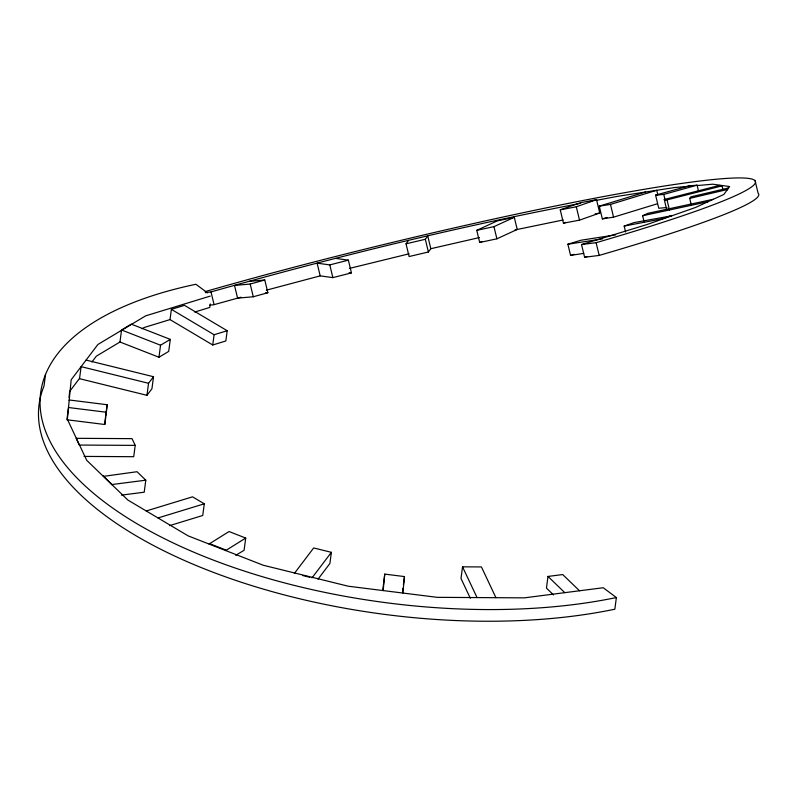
<?xml version="1.0" encoding="UTF-8"?>
<svg xmlns="http://www.w3.org/2000/svg" width="798" height="798" viewBox="0 0 798 798"><rect width="100%" height="100%" fill="white"/><g stroke="black" fill="none" stroke-linecap="round" stroke-linejoin="round"><path stroke-width="1.2" d="M69.047 397.544L69.526 392.646M104.787 424.496L106.393 412.257L68.518 407.519L66.902 419.768L104.787 424.496L105.516 416.965M106.393 412.257L107.122 404.726L69.246 399.988L69.167 400.566M382.751 590.49L384.746 574.111L404.466 576.575L402.88 593.044M383.15 590.58L384.746 574.111M402.591 591.777L402.93 588.246M45.536 374.392L44 386.062A368.676 163.041 7.5 0 0 208.118 570.331A368.676 163.041 7.5 0 0 614.839 609.213L616.375 597.542L603.228 587.737L524.236 597.862L437.274 597.343L348.277 586.221L263.29 565.253L188.129 535.867L127.899 500.067L86.703 460.296L67.361 419.259L71.182 379.758L97.905 344.477L121.505 330.332M105.675 415.738L107.122 404.726M119.969 342.003L121.555 329.983L131.301 324.138L170.293 339.379L168.707 351.399L158.962 357.245L119.969 342.003L96.368 356.147L91.93 362.003M103.361 476.376L137.027 471.718L145.795 480.187L144.209 492.206L121.396 495.129M112.129 484.845L103.411 476.027M135.211 445.384L79.301 445.055L76.129 438.321L132.039 438.651L135.211 445.384L133.715 456.705L84.029 456.406M148.548 383.289L81.107 366.651L79.521 378.681L146.962 395.319L148.548 383.289L153.525 376.726L86.084 360.088M153.525 376.726L151.939 388.746L146.962 395.319M158.962 357.245L160.548 345.225L170.293 339.379M170.014 319.599L171.371 309.345L184.458 305.335L227.191 330.731L225.834 340.985L212.737 344.985L170.014 319.599L144.179 327.499L142.114 328.736M210.273 303.928L209.814 307.43L194.722 312.038M212.737 344.985L214.093 334.731L227.191 330.731M146.263 510.969L192.537 496.825L204.288 503.807L202.742 515.488L169.525 525.653M209.046 544.046L229.046 531.538L245.714 538.052L244.098 550.291L235.709 555.318M225.714 550.56L245.714 538.052M294.352 573.453L313.664 547.957L331.379 552.326L329.903 563.478L318.023 579.168M403.399 584.744L404.466 576.575M495.927 597.692L481.433 566.939L462.541 566.829L461.005 578.5L470.321 598.271M579.508 590.779L562.7 574.55L547.997 576.435L546.45 588.106L553.533 594.939M479.438 237.565L430.82 248.707L428.396 251.998L409.105 256.537L406.032 243.819L408.456 240.517M406.032 243.819L425.324 239.28L427.748 235.979L430.82 248.707M691.317 205.056L689.711 198.383L690.819 196.867L727.856 188.158L728.005 188.777M689.711 198.383L726.749 189.665L727.856 188.158M69.645 391.429L79.571 378.322M312.058 577.822L331.379 552.326M122.483 329.754L145.715 315.828L210.183 296.118M476.755 230.343L497.084 220.986L514.291 217.295L517.224 229.455L496.895 238.802L479.688 242.492L476.755 230.343L493.952 226.652L514.291 217.295M479.688 242.492L481.952 241.455M644.076 221.694L642.639 215.739L647.876 213.325L713.392 199.261M560.236 209.844L580.465 202.722L596.525 199.67L599.747 213.016L579.518 220.138L563.458 223.191L560.236 209.844L576.296 206.792L596.525 199.67M563.458 223.191L565.702 222.403M625.612 232.028L624.176 226.073L634.071 222.592L671.746 215.829M624.176 226.073L661.751 218.931L671.657 215.44M657.452 203.739L613.552 217.166L602.35 218.891L599.278 206.153L645.542 191.999M599.278 206.153L610.48 204.418L656.744 190.273L657.871 194.912M602.35 218.891L607.098 217.445M583.757 253.375L570.58 255.41L567.877 244.228L580.974 240.228L615.717 234.851M755.028 180.448L758.1 193.176A368.676 26.095 -13.6 0 1 599.188 255.41L584.605 257.275L581.533 244.557L647.168 224.487L695.706 207.4L723.836 194.453L729.641 186.542L712.734 184.198L697.173 185.565M570.58 255.41L574.151 254.323M584.605 257.275L586.929 256.567M158.014 517.952L204.288 503.807M205.355 292.657L211.011 291.928C332.547 257.555 455.329 227.3 579.408 203.58M250.203 284.038L264.776 280.008L267.849 292.726L253.285 296.766L237.585 298.143L234.512 285.425L250.203 284.038L253.285 296.766M209.565 305.235L214.083 304.656L240.946 297.215M266.342 290.183L320.197 275.869L332.866 277.624L351.449 272.886L348.377 260.158L335.709 258.402M666.938 207.52L658.749 208.238L655.587 195.131L688.893 185.904L697.083 185.176L698.569 191.35M655.587 195.131L663.776 194.413L697.083 185.176M320.197 275.869L317.115 263.15L329.793 264.906L348.377 260.158M349.444 268.407L409.125 253.804M666.689 209.595L664.255 199.5L719.257 185.475L722.03 185.864L722.838 189.226M664.255 199.5L667.028 199.889L722.03 185.864M514.929 229.944L563.159 219.979M642.639 215.739L708.155 201.675M589.792 201.605L592.086 201.166M596.675 200.298L616.834 196.458L674.26 187.58L687.756 186.393M595.158 213.894L599.747 213.016M567.877 244.228L602.62 238.851M581.533 244.557L596.106 242.692A368.676 26.095 -13.6 0 0 697.791 181.286A368.676 26.095 -13.6 0 0 205.256 291.589M112.179 484.496L145.795 480.187M692.494 185.974L688.893 185.904M249.086 281.385L264.776 280.008M265.435 292.946L267.849 292.726M349.145 272.567L351.449 272.886M302.622 575.498L309.704 577.243M121.555 329.983L160.548 345.225M209.126 543.478L225.784 549.992M171.371 309.345L214.093 334.731M207.5 292.886L195.929 284.268A368.676 163.041 7.5 0 0 106.393 503.478A368.676 163.041 7.5 0 0 616.375 597.542M547.997 576.435L564.794 592.665M462.541 566.829L477.034 597.572M726.749 189.665L726.898 190.283M667.028 199.889L669.472 209.984M663.776 194.413L665.213 200.368M610.48 204.418L613.552 217.166M596.106 242.692L599.188 255.41M580.465 202.722L580.615 203.35M576.296 206.792L579.518 220.138M493.952 226.652L496.895 238.802M425.324 239.28L428.396 251.998M329.793 264.906L332.866 277.624M211.011 291.928L214.083 304.656"/></g></svg>
